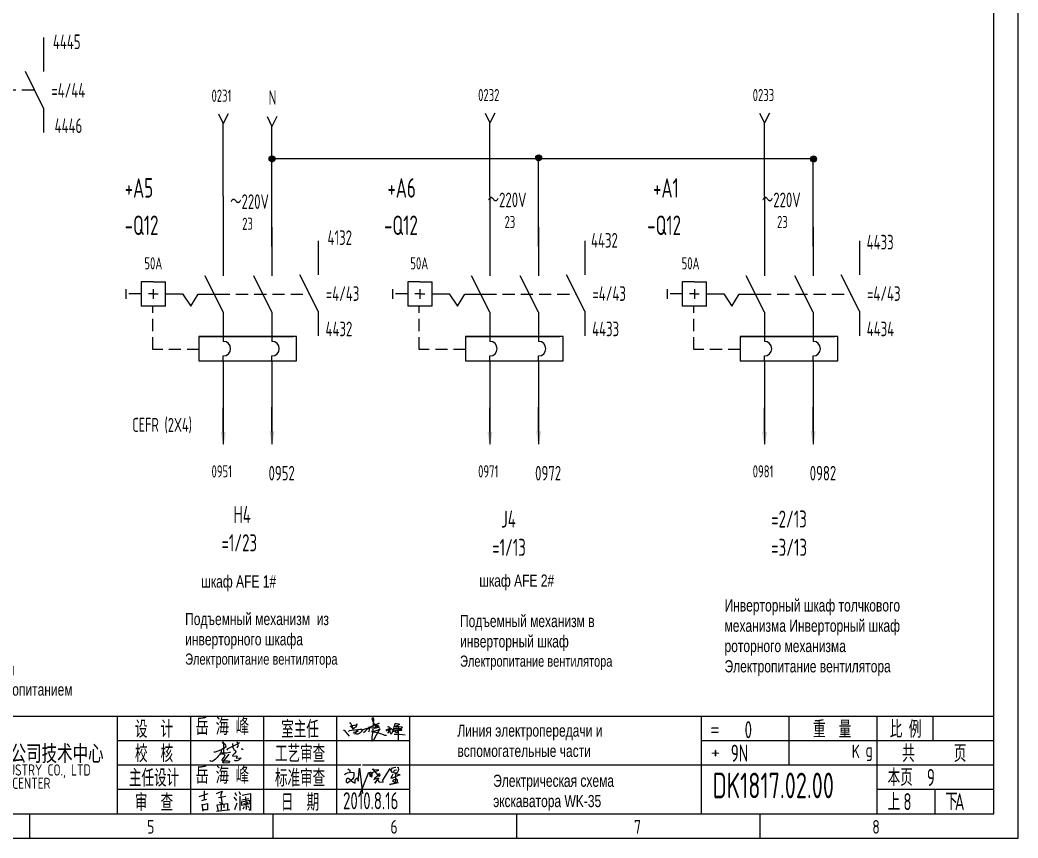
# Model space of a CAD drawing. Header units: millimetres. Extents: x 743 to 25007, y -5378 to 2245.
# Drawn here: x 6046.5 to 6251.5, y -697.1 to -529.2 of the extents above; entities that cross this region are included whole.
import ezdxf
from ezdxf.enums import TextEntityAlignment as Align

# ---------------------------------------------------------------- set-up
doc = ezdxf.new("R2010")
doc.units = ezdxf.units.MM
doc.header["$LTSCALE"] = 10
doc.header["$MEASUREMENT"] = 0
doc.linetypes.add('DASHED2', pattern=[0.375, 0.25, -0.125])
doc.linetypes.add('HIDDEN', pattern=[0.375, 0.25, -0.125])
for name, color, linetype in [('01', 7, 'Continuous'), ('11', 3, 'Continuous'), ('CONTINUOUS', 7, 'Continuous'), ('DASHED', 7, 'HIDDEN')]:
    doc.layers.add(name, color=color, linetype=linetype)
doc.styles.add('ROMAN', font='ROMANC.shx', dxfattribs={"width": 0.7, "height": 0.7})
doc.styles.get("Standard").update_dxf_attribs({"font": 'isocp', "width": 0.707, "bigfont": 'intecad.shx'})

# ---------------------------------------------------------------- blocks, each defined once
blk = doc.blocks.new('A$C5BE500A0')
for p, q in [((64.4, 48.9), (64.5, 51.6)), ((65.3, 44.3), (64.4, 48.9)), ((64.5, 51.6), (65.9, 52.2)), ((67.1, 48.5), (64.5, 17.9)), ((65.9, 52.2), (66.5, 51.5)), ((66.5, 51.5), (67.1, 48.5)), ((0, 24.1), (1.5, 23.9)), ((1.5, 23.9), (12.6, 10.8)), ((11.6, 21), (13.8, 22.8)), ((13.8, 22.8), (17.9, 23.5)), ((15.3, 41.2), (22.2, 26.1)), ((15.3, 40.1), (15.3, 41.2)), ((15.4, 37.7), (15.3, 40.1)), ((15.4, 32.4), (21, 34.6)), ((15.5, 31.8), (15.4, 32.4)), ((19.1, 30.1), (15.5, 31.8)), ((17.9, 23.5), (26, 24.9)), ((22.2, 26.1), (19.1, 30.1)), ((21, 34.6), (24.5, 35.1)), ((23.3, 27.9), (23.1, 27.8)), ((25.3, 29.5), (23.3, 27.9)), ((24.5, 35.1), (28.2, 35.6)), ((26.8, 30.7), (25.3, 29.5)), ((26, 24.9), (36.8, 26.1)), ((29.4, 34), (26.8, 30.7)), ((28.2, 35.6), (30.2, 36.8)), ((30.2, 38), (29.4, 34)), ((30.2, 22.7), (29.5, 22.1)), ((30.2, 36.8), (30.2, 38)), ((31.6, 22.6), (30.2, 22.7)), ((32.8, 22.1), (31.6, 22.6)), ((36.8, 26.1), (40.9, 26)), ((40.2, 22.8), (44.3, 25.4)), ((41.7, 24.4), (40.8, 21.6)), ((40.9, 26), (41.7, 24.4)), ((44.3, 25.4), (50.6, 27.7)), ((44.7, 18.7), (49.1, 22.6)), ((49.1, 22.6), (54.4, 27.2)), ((50.6, 27.7), (56.2, 29.3)), ((54.4, 27.2), (59.1, 30.4)), ((56.2, 29.3), (60.8, 29.6)), ((56.7, 31.7), (57.4, 29.6)), ((57.6, 25), (56.8, 20.6)), ((57.4, 29.6), (57.6, 25)), ((59.1, 30.4), (64.7, 33.7)), ((60.8, 29.6), (62.2, 29.2)), ((64.7, 33.7), (72, 37.3)), ((67.5, 39.5), (65.3, 44.3)), ((70.3, 36.3), (67.5, 39.5)), ((68.3, 28.6), (72.6, 29.4)), ((69.3, 29), (68.3, 28.6)), ((72, 30.5), (69.3, 29)), ((69.9, 34.1), (69.7, 33.3)), ((69.7, 33.3), (71.9, 33.6)), ((76.7, 24.1), (69.8, 21.4)), ((74.6, 36.5), (69.9, 34.1)), ((73.8, 32.8), (70.3, 36.3)), ((71.9, 33.6), (75.3, 34.2)), ((72, 37.3), (77.8, 39)), ((74.8, 31.8), (72, 30.5)), ((72.6, 29.4), (78.2, 30.4)), ((77.7, 30.8), (73.8, 32.8)), ((79.7, 39.2), (74.6, 36.5)), ((76.7, 32.6), (74.8, 31.8)), ((75.3, 34.2), (77, 34.5)), ((77.7, 33.5), (76.7, 32.6)), ((79.9, 25.4), (76.7, 24.1)), ((77, 34.5), (78, 34.1)), ((78, 34.1), (77.7, 33.5)), ((80.1, 30.5), (77.7, 30.8)), ((77.7, 20), (81.2, 25.6)), ((77.8, 39), (79.7, 39.2)), ((78.2, 30.4), (80.1, 30.5)), ((82.1, 26.9), (79.9, 25.4)), ((81.2, 25.6), (82.1, 26.9)), ((94.5, 25.2), (94.9, 23.9)), ((94.9, 23.9), (95.3, 23)), ((95.3, 23), (95.8, 22.8)), ((95.8, 22.8), (97, 23.3)), ((97, 23.3), (97.8, 25.3)), ((98.5, 23.8), (97.4, 25.9)), ((97.8, 25.3), (100.8, 27)), ((101.1, 23.3), (98.5, 23.8)), ((99, 31.4), (100.1, 32)), ((100.1, 32), (101.1, 31.6)), ((102.1, 27.7), (100.7, 21.1)), ((100.8, 27), (103.5, 26.5)), ((101.1, 31.6), (102.1, 30.6)), ((103.3, 23.7), (101.1, 23.3)), ((102.1, 30.6), (102.1, 27.7)), ((104.7, 23.9), (103.3, 23.7)), ((103.5, 26.5), (104.5, 25.2)), ((104.2, 28.7), (108.3, 26.3)), ((104.5, 25.2), (104.7, 23.9)), ((107.7, 17.3), (110.9, 22.6)), ((108.3, 26.3), (115.7, 20.2)), ((110.9, 22.6), (113.3, 30.9)), ((111.7, 21.6), (125.7, 23.5)), ((112.9, 30.9), (112.3, 30.9)), ((117.4, 32.7), (112.9, 30.9)), ((112.9, 26.9), (127.4, 26.5)), ((124.7, 26.6), (112.9, 26.9)), ((113.3, 30.9), (114.4, 35)), ((114.4, 35), (115.4, 38.4)), ((115.4, 38.4), (118.1, 38.8)), ((122.5, 23.3), (115.4, 22.1)), ((116.7, 30.8), (120.9, 31.8)), ((122.1, 34.8), (117.4, 32.7)), ((118.1, 38.8), (123.3, 38.3)), ((120.9, 31.8), (124.1, 32)), ((121.7, 31.5), (122.2, 1.9)), ((123, 28.1), (121.7, 31.5)), ((124.7, 36.8), (122.1, 34.8)), ((126.4, 24.6), (122.5, 23.3)), ((128.2, 25.5), (123, 28.1)), ((123.3, 38.3), (124.7, 36.8)), ((124.1, 32), (129.1, 31.3)), ((128.1, 26.7), (124.7, 26.6)), ((125.7, 23.5), (130.1, 23.8)), ((127.4, 26.5), (126.4, 24.6)), ((130.2, 28.3), (128.1, 26.7)), ((130.5, 24.3), (128.2, 25.5)), ((129.1, 31.3), (130.7, 30.3)), ((130.1, 23.8), (130.5, 24.3)), ((130.7, 30.3), (130.2, 28.3)), ((22.6, 18.1), (23.6, 19.3)), ((23.7, 17.3), (22.6, 18.1)), ((23.6, 19.3), (25.8, 19.9)), ((26.1, 16.2), (24.9, 15)), ((25.8, 19.9), (29.2, 20.8)), ((28.4, 20), (26.1, 16.2)), ((29.4, 15.2), (28.2, 15.7)), ((29.5, 22.1), (28.4, 20)), ((29.2, 20.8), (33, 21.4)), ((32.4, 15.1), (29.4, 15.2)), ((35, 16.2), (32.4, 15.1)), ((33, 21.4), (32.8, 22.1)), ((37.6, 17.7), (35, 16.2)), ((39.7, 20.3), (37.6, 17.7)), ((40.8, 21.6), (39.7, 20.3)), ((56.8, 20.6), (55.9, 19.6)), ((66.6, 21), (62.5, 20.6)), ((62.5, 20.6), (75.7, 18.4)), ((64.5, 17.9), (63.3, 8.5)), ((63.3, 8.5), (63.5, 0.1)), ((63.5, 0.1), (64.3, 0)), ((64.3, 0), (67.5, 2.5)), ((69.8, 21.4), (66.6, 21)), ((67.5, 2.5), (73.8, 13.7)), ((73.8, 13.7), (77.7, 20)), ((75.7, 18.4), (81.9, 16.6)), ((81.9, 16.6), (87.3, 14.8)), ((87.3, 14.8), (91.3, 12.9)), ((91.3, 12.9), (94.8, 12.6)), ((94.8, 12.6), (95.8, 12.8)), ((100.7, 21.1), (99.2, 17.4)), ((99.2, 17.4), (101.9, 20.9)), ((101.9, 20.9), (103.1, 21.8)), ((103.1, 21.8), (103.7, 20.1)), ((103.7, 20.1), (103.9, 18.5)), ((103.9, 18.5), (105, 16.1)), ((105, 16.1), (106.4, 15.7)), ((106.4, 15.7), (107.7, 17.3)), ((115.4, 22.1), (111.7, 21.6)), ((113.4, 15.2), (124.8, 14.7)), ((115.7, 20.2), (118.5, 18.9)), ((118.5, 18.9), (120.8, 19.6)), ((120.8, 19.6), (121.1, 20.7)), ((124.8, 14.7), (132, 14.1)), ((132, 14.1), (137.3, 13.6))]:
    blk.add_line(p, q)
blk = doc.blocks.new('POINT1')
h = blk.add_hatch()
h.set_pattern_fill('ANGLE', color=256, scale=0.01, style=0)
h.set_pattern_definition([(0, (0, 0), (0, 0.06985), [0.0508, -0.01905]), (90, (0, 0), (-0.06985, 4e-18), [0.0508, -0.01905])])
h.paths.add_polyline_path([(-0.6, 0, 1), (0.6, 0, 1)])
blk.add_circle((0, 0), 0.6)
blk = doc.blocks.new('ARROW2')
blk.add_line((5, 0), (0, 0))
at = {"color": 3}
blk.add_solid([(4.99, 0.51), (4.99, -0.49), (7.99, 0.01)], dxfattribs=at)
blk = doc.blocks.new('lf')
for points in [[(409.4, 317.6), (411.9, 317.6), (420.7, 320.5), (429.4, 326.1), (429, 328.4), (426.7, 330.1), (424.2, 331.3), (423.4, 332.6), (424.4, 333.4), (425, 330.7), (425, 327.4), (425, 324.7), (424.8, 321.8), (424.8, 320.3), (424.8, 318.7), (425, 314.7), (425, 313), (424.8, 313)], [(432.1, 320.3), (430.6, 321.6), (450.9, 331.7), (450.9, 332.2)], [(439.5, 330.9), (440, 324.5), (442, 320.7)], [(441.8, 320.7), (443.7, 320.1), (444.9, 317.6), (443.1, 315.5), (439.7, 311.8), (439.8, 310.6), (445.4, 311.2), (447, 310.3), (445.6, 307.4), (453.6, 308), (450.3, 304.7), (447, 303.3), (443.7, 303.1), (442.9, 303.7)], [(446.2, 333.8), (448.1, 330.5), (448.1, 326.7), (446.6, 323.8)], [(453.4, 322.4), (454.9, 322.2), (455.7, 321.8), (456.1, 321.6), (456.3, 321.4)], [(421.5, 320.1), (421.3, 317.6), (420, 315.1), (418.6, 312.6), (416.7, 310.5), (414.9, 308.5), (411.9, 305.6), (410.1, 304.1), (408, 302.6), (406.1, 302), (403.6, 302.6), (403.6, 303.5), (403.9, 303.5)], [(421.3, 316.2), (424.8, 315.9), (427.1, 316), (429.8, 316), (434.8, 316.8), (436, 316.8)], [(421.9, 314.1), (423.8, 314.1), (425.4, 313.7), (426, 313), (426.9, 312), (427.1, 312), (426.5, 310.5), (426.1, 309.5), (424.2, 306.6), (423.1, 305.4), (422.1, 304.5), (423.2, 303.3), (427.3, 303.1), (429.8, 303.1), (432.3, 302.9), (435.4, 302.7), (433.1, 299.9), (424.6, 299.5), (424, 300.4), (425.6, 303.3), (434.3, 313.5)]]:
    blk.add_lwpolyline(points)

msp = doc.modelspace()

# ---------------------------------------------------------------- linework, layer by layer
at = {"color": 1, "linetype": 'HIDDEN'}
msp.add_line((6039.34, -543.5), (6049.45, -543.5), dxfattribs=at)
for p, q in [((6088.23, -565.31), (6088.23, -550.42)), ((6098.23, -565.88), (6098.23, -550.99)), ((6143, -565.31), (6143, -550.28)), ((6199.41, -565.31), (6199.41, -550.28)), ((6098.42, -557.6), (6209.38, -557.6)), ((6153, -565.88), (6153, -557.6)), ((6209.41, -565.88), (6209.41, -557.6)), ((6126.5, -682.11), (6186.5, -682.11)), ((6083.27, -688.59), (6085.09, -687.94)), ((6084.29, -687.41), (6084.29, -689.22)), ((6086.83, -687.99), (6088, -687.47)), ((6086.83, -687.99), (6086.83, -687.99)), ((6087.22, -688.76), (6088.78, -688.51)), ((6088, -687.47), (6087.74, -688.25)), ((6087.74, -688.25), (6087.74, -688.51)), ((6087.74, -688.51), (6088, -690.06)), ((6090.41, -688.7), (6090.96, -689.43)), ((6090.6, -687.76), (6090.96, -688.4)), ((6091.42, -687.55), (6091.78, -688.19)), ((6091.66, -688.49), (6091.66, -691.49)), ((6092.11, -688.34), (6093.81, -687.97)), ((6092.81, -688.64), (6092.9, -691.25)), ((6093.81, -687.97), (6093.84, -687.97)), ((6093.84, -687.97), (6093.84, -691.43)), ((6083.79, -689.37), (6084.83, -689.11)), ((6083.79, -690.14), (6084.05, -691.57)), ((6083.92, -690.27), (6084.96, -690.01)), ((6084.05, -689.11), (6084.05, -689.11)), ((6084.96, -690.01), (6084.96, -691.31)), ((6086.9, -690.27), (6087.16, -691.57)), ((6087.03, -690.27), (6089.11, -690.01)), ((6088, -690.06), (6087.48, -689.8)), ((6087.81, -690.27), (6087.81, -691.31)), ((6088.33, -690.14), (6088.33, -690.92)), ((6089.11, -690.01), (6089.11, -691.44)), ((6090.6, -691.25), (6091.11, -689.91)), ((6091.96, -689.64), (6091.99, -690.34)), ((6093.66, -689.43), (6091.99, -689.76)), ((6091.99, -690.34), (6093.78, -690.03)), ((6092.02, -689.28), (6093.45, -688.97)), ((6092.55, -690.68), (6092.21, -691.19)), ((6092.42, -689.94), (6092.6, -690.1)), ((6093.24, -689.76), (6093.05, -690.1)), ((6093.23, -690.51), (6093.57, -690.85)), ((6093.78, -690.03), (6093.66, -689.43)), ((6084.96, -691.31), (6083.92, -691.31)), ((6086.84, -691.62), (6089.6, -691.25)), ((6093.84, -691.43), (6093.57, -691.13))]:
    msp.add_line(p, q)
at = {"color": 0}
for p, q in [((6098.23, -575.63), (6098.23, -565.36)), ((6153, -575.63), (6153, -565.36)), ((6209.41, -575.63), (6209.41, -565.36))]:
    msp.add_line(p, q, dxfattribs=at)
at = {"color": 0, "linetype": 'ByBlock'}
for p, q in [((6088.23, -599.14), (6088.23, -616.26)), ((6098.23, -599.14), (6098.23, -616.26)), ((6143, -599.14), (6143, -616.26)), ((6153, -599.14), (6153, -616.26)), ((6199.41, -599.14), (6199.41, -616.26)), ((6209.41, -599.14), (6209.41, -616.26))]:
    msp.add_line(p, q, dxfattribs=at)
at = {"layer": 'CONTINUOUS', "color": 3}
for p, q in [((6251.5, -697.11), (6251.5, -400.11)), ((5831.5, -697.11), (6251.5, -697.11))]:
    msp.add_line(p, q, dxfattribs=at)
at = {"layer": 'CONTINUOUS'}
for p, q in [((6246.5, -692.11), (6246.5, -420.11)), ((6087.23, -548.42), (6088.23, -550.42)), ((6089.23, -548.42), (6088.23, -550.42)), ((6097.23, -548.99), (6098.23, -550.99)), ((6099.23, -548.99), (6098.23, -550.99)), ((6142, -548.28), (6143, -550.28)), ((6144, -548.28), (6143, -550.28)), ((6198.41, -548.28), (6199.41, -550.28)), ((6200.41, -548.28), (6199.41, -550.28)), ((6088.23, -565.31), (6088.23, -581.67)), ((6143, -565.31), (6143, -581.67)), ((6199.41, -565.31), (6199.41, -581.67)), ((6098.23, -571.67), (6098.23, -581.67)), ((6153, -571.67), (6153, -581.67)), ((6209.41, -571.67), (6209.41, -581.67)), ((6107.72, -574.5), (6107.72, -581.47)), ((6162.48, -574.5), (6162.48, -581.47)), ((6218.9, -574.5), (6218.9, -581.47)), ((6088.23, -589.17), (6084.48, -581.67)), ((6098.23, -589.17), (6094.48, -581.67)), ((6107.72, -588.97), (6103.97, -581.47)), ((6143, -589.17), (6139.25, -581.67)), ((6153, -589.17), (6149.25, -581.67)), ((6162.48, -588.97), (6158.73, -581.47)), ((6199.41, -589.17), (6195.66, -581.67)), ((6209.41, -589.17), (6205.66, -581.67)), ((6218.9, -588.97), (6215.15, -581.47)), ((6073.84, -582.89), (6071.34, -582.89)), ((6071.34, -582.89), (6071.34, -587.89)), ((6073.84, -582.89), (6076.34, -582.89)), ((6076.34, -587.89), (6076.34, -582.89)), ((6126.11, -582.89), (6126.11, -587.89)), ((6128.61, -582.89), (6126.11, -582.89)), ((6128.61, -582.89), (6131.11, -582.89)), ((6131.11, -587.89), (6131.11, -582.89)), ((6185.02, -582.89), (6182.52, -582.89)), ((6182.52, -582.89), (6182.52, -587.89)), ((6185.02, -582.89), (6187.52, -582.89)), ((6187.52, -587.89), (6187.52, -582.89)), ((6068.21, -584.39), (6068.21, -586.39)), ((6071.34, -585.39), (6068.84, -585.39)), ((6073.84, -585.39), (6072.84, -585.39)), ((6073.84, -584.39), (6073.84, -586.39)), ((6073.84, -585.39), (6074.84, -585.39)), ((6076.34, -585.39), (6079.86, -585.39)), ((6079.86, -585.39), (6081.54, -587.93)), ((6081.54, -587.93), (6083.05, -585.42)), ((6083.05, -585.42), (6087.08, -585.42)), ((6122.98, -584.39), (6122.98, -586.39)), ((6126.11, -585.39), (6123.61, -585.39)), ((6128.61, -585.39), (6127.61, -585.39)), ((6128.61, -584.39), (6128.61, -586.39)), ((6128.61, -585.39), (6129.61, -585.39)), ((6131.11, -585.39), (6134.63, -585.39)), ((6134.63, -585.39), (6136.31, -587.93)), ((6136.31, -587.93), (6137.82, -585.42)), ((6137.82, -585.42), (6141.85, -585.42)), ((6179.39, -584.39), (6179.39, -586.39)), ((6182.52, -585.39), (6180.02, -585.39)), ((6185.02, -585.39), (6184.02, -585.39)), ((6185.02, -584.39), (6185.02, -586.39)), ((6185.02, -585.39), (6186.02, -585.39)), ((6187.52, -585.39), (6191.04, -585.39)), ((6191.04, -585.39), (6192.72, -587.93)), ((6192.72, -587.93), (6194.23, -585.42)), ((6194.23, -585.42), (6198.26, -585.42)), ((6076.36, -587.89), (6071.34, -587.89)), ((6131.13, -587.89), (6126.11, -587.89)), ((6187.54, -587.89), (6182.52, -587.89)), ((6088.23, -589.17), (6088.23, -594.17)), ((6098.23, -589.17), (6098.23, -594.17)), ((6107.72, -588.97), (6107.72, -593.97)), ((6143, -589.17), (6143, -594.17)), ((6153, -589.17), (6153, -594.17)), ((6162.48, -588.97), (6162.48, -593.97)), ((6199.41, -589.17), (6199.41, -594.17)), ((6209.41, -589.17), (6209.41, -594.17)), ((6218.9, -588.97), (6218.9, -593.97)), ((6083.23, -594.14), (6102.6, -594.14)), ((6103.27, -594.17), (6083.23, -594.17)), ((6083.23, -594.17), (6083.23, -599.14)), ((6088.23, -593.14), (6088.23, -595.14)), ((6098.23, -593.14), (6098.23, -595.14)), ((6103.27, -599.14), (6103.27, -594.17)), ((6138, -594.14), (6157.37, -594.14)), ((6138, -594.17), (6138, -599.14)), ((6158.04, -594.17), (6138, -594.17)), ((6143, -593.14), (6143, -595.14)), ((6153, -593.14), (6153, -595.14)), ((6158.04, -599.14), (6158.04, -594.17)), ((6194.41, -594.14), (6213.78, -594.14)), ((6214.45, -594.17), (6194.41, -594.17)), ((6194.41, -594.17), (6194.41, -599.14)), ((6199.41, -593.14), (6199.41, -595.14)), ((6209.41, -593.14), (6209.41, -595.14)), ((6214.45, -599.14), (6214.45, -594.17)), ((6088.23, -599.14), (6088.23, -598.14)), ((6098.23, -599.14), (6098.23, -598.14)), ((6143, -599.14), (6143, -598.14)), ((6153, -599.14), (6153, -598.14)), ((6199.41, -599.14), (6199.41, -598.14)), ((6209.41, -599.14), (6209.41, -598.14)), ((6083.23, -599.14), (6103.27, -599.14)), ((6138, -599.14), (6158.04, -599.14)), ((6194.41, -599.14), (6214.45, -599.14)), ((6234, -672.11), (6234, -677.11)), ((6115.97, -685.41), (6116.22, -682.76)), ((6115.97, -685.41), (6116.22, -682.76)), ((6115.97, -685.41), (6116.22, -682.76)), ((6115.97, -685.41), (6116.22, -682.76)), ((6116.22, -682.76), (6116.83, -687.96)), ((6116.22, -682.76), (6116.83, -687.96)), ((6116.22, -682.76), (6116.83, -687.96)), ((6116.22, -682.76), (6116.83, -687.96)), ((6122.62, -683.15), (6122.98, -682.73)), ((6122.62, -683.15), (6122.98, -682.73)), ((6122.62, -683.15), (6122.98, -682.73)), ((6122.62, -683.15), (6122.98, -682.73)), ((6122.98, -682.73), (6123.27, -682.63)), ((6122.98, -682.73), (6123.27, -682.63)), ((6122.98, -682.73), (6123.27, -682.63)), ((6122.98, -682.73), (6123.27, -682.63)), ((6123.27, -682.63), (6123.66, -682.53)), ((6123.27, -682.63), (6123.66, -682.53)), ((6123.27, -682.63), (6123.66, -682.53)), ((6123.27, -682.63), (6123.66, -682.53)), ((6123.93, -682.53), (6124.15, -682.66)), ((6123.93, -682.53), (6124.15, -682.66)), ((6123.93, -682.53), (6124.15, -682.66)), ((6123.93, -682.53), (6124.15, -682.66)), ((6124.15, -682.66), (6124.19, -683.05)), ((6124.15, -682.66), (6124.19, -683.05)), ((6124.15, -682.66), (6124.19, -683.05)), ((6124.15, -682.66), (6124.19, -683.05)), ((6113.16, -684.08), (6113.41, -683.88)), ((6113.16, -684.08), (6113.41, -683.88)), ((6113.16, -684.08), (6113.41, -683.88)), ((6113.16, -684.08), (6113.41, -683.88)), ((6113.41, -683.88), (6113.77, -683.73)), ((6113.41, -683.88), (6113.77, -683.73)), ((6113.41, -683.88), (6113.77, -683.73)), ((6113.41, -683.88), (6113.77, -683.73)), ((6113.62, -684.95), (6113.67, -684.8)), ((6113.62, -684.95), (6113.67, -684.8)), ((6113.62, -684.95), (6113.67, -684.8)), ((6113.62, -684.95), (6113.67, -684.8)), ((6113.67, -684.8), (6113.87, -684.85)), ((6113.67, -684.8), (6113.87, -684.85)), ((6113.67, -684.8), (6113.87, -684.85)), ((6113.67, -684.8), (6113.87, -684.85)), ((6113.77, -683.73), (6114.13, -683.63)), ((6113.77, -683.73), (6114.13, -683.63)), ((6113.77, -683.73), (6114.13, -683.63)), ((6113.77, -683.73), (6114.13, -683.63)), ((6113.82, -682.91), (6114.18, -683.12)), ((6113.82, -682.91), (6114.18, -683.12)), ((6113.82, -682.91), (6114.18, -683.12)), ((6113.82, -682.91), (6114.18, -683.12)), ((6114.13, -683.63), (6114.64, -683.58)), ((6114.13, -683.63), (6114.64, -683.58)), ((6114.13, -683.63), (6114.64, -683.58)), ((6114.13, -683.63), (6114.64, -683.58)), ((6114.18, -683.12), (6114.23, -683.27)), ((6114.18, -683.12), (6114.23, -683.27)), ((6114.18, -683.12), (6114.23, -683.27)), ((6114.18, -683.12), (6114.23, -683.27)), ((6114.23, -683.27), (6114.23, -683.58)), ((6114.23, -683.27), (6114.23, -683.58)), ((6114.23, -683.27), (6114.23, -683.58)), ((6114.23, -683.27), (6114.23, -683.58)), ((6114.64, -683.58), (6115.05, -683.68)), ((6114.64, -683.58), (6115.05, -683.68)), ((6114.64, -683.58), (6115.05, -683.68)), ((6114.64, -683.58), (6115.05, -683.68)), ((6114.95, -684.65), (6114.74, -685.05)), ((6114.95, -684.65), (6114.74, -685.05)), ((6114.95, -684.65), (6114.74, -685.05)), ((6114.95, -684.65), (6114.74, -685.05)), ((6115.05, -684.29), (6114.95, -684.65)), ((6115.05, -684.29), (6114.95, -684.65)), ((6115.05, -684.29), (6114.95, -684.65)), ((6115.05, -684.29), (6114.95, -684.65)), ((6115.05, -683.68), (6115.05, -683.88)), ((6115.05, -683.68), (6115.05, -683.88)), ((6115.05, -683.68), (6115.05, -683.88)), ((6115.05, -683.68), (6115.05, -683.88)), ((6115.05, -683.88), (6115.05, -684.29)), ((6115.05, -683.88), (6115.05, -684.29)), ((6115.05, -683.88), (6115.05, -684.29)), ((6115.05, -683.88), (6115.05, -684.29)), ((6115.51, -684.95), (6115.71, -684.75)), ((6115.51, -684.95), (6115.71, -684.75)), ((6115.51, -684.95), (6115.71, -684.75)), ((6115.51, -684.95), (6115.71, -684.75)), ((6115.71, -684.75), (6115.76, -684.85)), ((6115.71, -684.75), (6115.76, -684.85)), ((6115.71, -684.75), (6115.76, -684.85)), ((6115.71, -684.75), (6115.76, -684.85)), ((6116.37, -688.01), (6118.16, -683.6)), ((6116.37, -688.01), (6118.16, -683.6)), ((6116.37, -688.01), (6118.16, -683.6)), ((6116.37, -688.01), (6118.16, -683.6)), ((6118.21, -683.67), (6118.32, -684.15)), ((6118.21, -683.67), (6118.32, -684.15)), ((6118.21, -683.67), (6118.32, -684.15)), ((6118.21, -683.67), (6118.32, -684.15)), ((6118.32, -683.67), (6118.47, -683.56)), ((6118.32, -683.67), (6118.47, -683.56)), ((6118.32, -683.67), (6118.47, -683.56)), ((6118.32, -683.67), (6118.47, -683.56)), ((6118.43, -684.48), (6118.32, -683.67)), ((6118.43, -684.48), (6118.32, -683.67)), ((6118.43, -684.48), (6118.32, -683.67)), ((6118.43, -684.48), (6118.32, -683.67)), ((6118.32, -684.15), (6118.43, -684.48)), ((6118.32, -684.15), (6118.43, -684.48)), ((6118.32, -684.15), (6118.43, -684.48)), ((6118.32, -684.15), (6118.43, -684.48)), ((6118.47, -683.56), (6118.61, -683.56)), ((6118.47, -683.56), (6118.61, -683.56)), ((6118.47, -683.56), (6118.61, -683.56)), ((6118.47, -683.56), (6118.61, -683.56)), ((6118.54, -684.26), (6118.58, -684)), ((6118.54, -684.26), (6118.58, -684)), ((6118.54, -684.26), (6118.58, -684)), ((6118.54, -684.26), (6118.58, -684)), ((6118.58, -684.52), (6118.54, -684.26)), ((6118.58, -684.52), (6118.54, -684.26)), ((6118.58, -684.52), (6118.54, -684.26)), ((6118.58, -684.52), (6118.54, -684.26)), ((6118.58, -684), (6118.65, -683.82)), ((6118.58, -684), (6118.65, -683.82)), ((6118.58, -684), (6118.65, -683.82)), ((6118.58, -684), (6118.65, -683.82)), ((6118.69, -684.59), (6118.58, -684.52)), ((6118.69, -684.59), (6118.58, -684.52)), ((6118.69, -684.59), (6118.58, -684.52)), ((6118.69, -684.59), (6118.58, -684.52)), ((6118.61, -683.56), (6118.76, -683.89)), ((6118.61, -683.56), (6118.76, -683.89)), ((6118.61, -683.56), (6118.76, -683.89)), ((6118.61, -683.56), (6118.76, -683.89)), ((6118.65, -683.82), (6118.91, -683.64)), ((6118.65, -683.82), (6118.91, -683.64)), ((6118.65, -683.82), (6118.91, -683.64)), ((6118.65, -683.82), (6118.91, -683.64)), ((6118.76, -684.26), (6118.69, -684.59)), ((6118.76, -684.26), (6118.69, -684.59)), ((6118.76, -684.26), (6118.69, -684.59)), ((6118.76, -684.26), (6118.69, -684.59)), ((6118.76, -683.89), (6118.76, -684.26)), ((6118.76, -683.89), (6118.76, -684.26)), ((6118.76, -683.89), (6118.76, -684.26)), ((6118.76, -683.89), (6118.76, -684.26)), ((6118.87, -682.9), (6120.01, -684.19)), ((6119.05, -683.12), (6118.87, -682.9)), ((6118.87, -682.9), (6120.01, -684.19)), ((6119.05, -683.12), (6118.87, -682.9)), ((6118.87, -682.9), (6120.01, -684.19)), ((6119.05, -683.12), (6118.87, -682.9)), ((6118.87, -682.9), (6120.01, -684.19)), ((6119.05, -683.12), (6118.87, -682.9)), ((6118.91, -683.64), (6119.31, -683.45)), ((6118.91, -683.64), (6119.31, -683.45)), ((6118.91, -683.64), (6119.31, -683.45)), ((6118.91, -683.64), (6119.31, -683.45)), ((6120.16, -683.2), (6119.05, -683.12)), ((6120.16, -683.2), (6119.05, -683.12)), ((6120.16, -683.2), (6119.05, -683.12)), ((6120.16, -683.2), (6119.05, -683.12)), ((6119.27, -685.03), (6119.97, -684.81)), ((6119.27, -685.03), (6119.97, -684.81)), ((6119.27, -685.03), (6119.97, -684.81)), ((6119.27, -685.03), (6119.97, -684.81)), ((6119.31, -683.45), (6119.82, -683.31)), ((6119.31, -683.45), (6119.82, -683.31)), ((6119.31, -683.45), (6119.82, -683.31)), ((6119.31, -683.45), (6119.82, -683.31)), ((6119.68, -684.55), (6119.38, -684.85)), ((6119.68, -684.55), (6119.38, -684.85)), ((6119.68, -684.55), (6119.38, -684.85)), ((6119.68, -684.55), (6119.38, -684.85)), ((6120.12, -684), (6119.68, -684.55)), ((6120.12, -684), (6119.68, -684.55)), ((6120.12, -684), (6119.68, -684.55)), ((6120.12, -684), (6119.68, -684.55)), ((6119.82, -683.31), (6120.16, -683.2)), ((6119.82, -683.31), (6120.16, -683.2)), ((6119.82, -683.31), (6120.16, -683.2)), ((6119.82, -683.31), (6120.16, -683.2)), ((6119.97, -684.81), (6120.12, -684.85)), ((6119.97, -684.81), (6120.12, -684.85)), ((6119.97, -684.81), (6120.12, -684.85)), ((6119.97, -684.81), (6120.12, -684.85)), ((6120.01, -684.19), (6120.34, -684.44)), ((6120.01, -684.19), (6120.34, -684.44)), ((6120.01, -684.19), (6120.34, -684.44)), ((6120.01, -684.19), (6120.34, -684.44)), ((6120.38, -683.93), (6120.12, -684)), ((6120.38, -683.93), (6120.12, -684)), ((6120.38, -683.93), (6120.12, -684)), ((6120.38, -683.93), (6120.12, -684)), ((6120.34, -684.44), (6120.49, -684.19)), ((6120.34, -684.44), (6120.49, -684.19)), ((6120.34, -684.44), (6120.49, -684.19)), ((6120.34, -684.44), (6120.49, -684.19)), ((6120.49, -684.19), (6120.38, -683.93)), ((6120.49, -684.19), (6120.38, -683.93)), ((6120.49, -684.19), (6120.38, -683.93)), ((6120.49, -684.19), (6120.38, -683.93)), ((6121.03, -685.2), (6122.53, -682.82)), ((6121.03, -685.2), (6122.53, -682.82)), ((6121.03, -685.2), (6122.53, -682.82)), ((6121.03, -685.2), (6122.53, -682.82)), ((6122.52, -682.89), (6122.65, -683.32)), ((6122.52, -682.89), (6122.65, -683.32)), ((6122.52, -682.89), (6122.65, -683.32)), ((6122.52, -682.89), (6122.65, -683.32)), ((6122.82, -684.42), (6122.62, -684.72)), ((6122.82, -684.42), (6122.62, -684.72)), ((6122.82, -684.42), (6122.62, -684.72)), ((6122.82, -684.42), (6122.62, -684.72)), ((6122.62, -684.72), (6122.72, -684.78)), ((6122.62, -684.72), (6122.72, -684.78)), ((6122.62, -684.72), (6122.72, -684.78)), ((6122.62, -684.72), (6122.72, -684.78)), ((6122.65, -683.32), (6122.88, -683.58)), ((6122.65, -683.32), (6122.88, -683.58)), ((6122.65, -683.32), (6122.88, -683.58)), ((6122.65, -683.32), (6122.88, -683.58)), ((6122.72, -684.78), (6123.08, -684.72)), ((6122.72, -684.78), (6123.08, -684.72)), ((6122.72, -684.78), (6123.08, -684.72)), ((6122.72, -684.78), (6123.08, -684.72)), ((6122.98, -684.1), (6122.82, -684.42)), ((6122.98, -684.1), (6122.82, -684.42)), ((6122.98, -684.1), (6122.82, -684.42)), ((6122.98, -684.1), (6122.82, -684.42)), ((6122.88, -683.58), (6123.01, -683.61)), ((6122.88, -683.58), (6123.01, -683.61)), ((6122.88, -683.58), (6123.01, -683.61)), ((6122.88, -683.58), (6123.01, -683.61)), ((6123.08, -683.97), (6122.98, -684.1)), ((6123.08, -683.97), (6122.98, -684.1)), ((6123.08, -683.97), (6122.98, -684.1)), ((6123.08, -683.97), (6122.98, -684.1)), ((6123.08, -684.72), (6123.6, -684.46)), ((6123.08, -684.72), (6123.6, -684.46)), ((6123.08, -684.72), (6123.6, -684.46)), ((6123.08, -684.72), (6123.6, -684.46)), ((6123.21, -683.58), (6123.27, -683.35)), ((6123.21, -683.58), (6123.27, -683.35)), ((6123.21, -683.58), (6123.27, -683.35)), ((6123.21, -683.58), (6123.27, -683.35)), ((6123.4, -683.8), (6123.21, -683.58)), ((6123.4, -683.8), (6123.21, -683.58)), ((6123.4, -683.8), (6123.21, -683.58)), ((6123.4, -683.8), (6123.21, -683.58)), ((6123.27, -683.35), (6123.47, -683.19)), ((6123.27, -683.35), (6123.47, -683.19)), ((6123.27, -683.35), (6123.47, -683.19)), ((6123.27, -683.35), (6123.47, -683.19)), ((6123.83, -683.77), (6123.4, -683.8)), ((6123.83, -683.77), (6123.4, -683.8)), ((6123.83, -683.77), (6123.4, -683.8)), ((6123.83, -683.77), (6123.4, -683.8)), ((6123.47, -683.19), (6123.73, -683.12)), ((6123.47, -683.19), (6123.73, -683.12)), ((6123.47, -683.19), (6123.73, -683.12)), ((6123.47, -683.19), (6123.73, -683.12)), ((6123.6, -683.9), (6123.63, -684.26)), ((6124.58, -684.1), (6123.6, -683.9)), ((6123.6, -683.9), (6123.63, -684.26)), ((6124.58, -684.1), (6123.6, -683.9)), ((6123.6, -683.9), (6123.63, -684.26)), ((6124.58, -684.1), (6123.6, -683.9)), ((6123.6, -683.9), (6123.63, -684.26)), ((6124.58, -684.1), (6123.6, -683.9)), ((6123.6, -684.46), (6124.06, -684.26)), ((6123.63, -684.26), (6123.6, -684.75)), ((6123.6, -684.46), (6124.06, -684.26)), ((6123.63, -684.26), (6123.6, -684.75)), ((6123.6, -684.46), (6124.06, -684.26)), ((6123.63, -684.26), (6123.6, -684.75)), ((6123.6, -684.46), (6124.06, -684.26)), ((6123.63, -684.26), (6123.6, -684.75)), ((6123.6, -684.75), (6123.6, -685.24)), ((6123.6, -684.75), (6123.6, -685.24)), ((6123.6, -684.75), (6123.6, -685.24)), ((6123.6, -684.75), (6123.6, -685.24)), ((6123.73, -683.12), (6123.83, -683.09)), ((6123.73, -683.12), (6123.83, -683.09)), ((6123.73, -683.12), (6123.83, -683.09)), ((6123.73, -683.12), (6123.83, -683.09)), ((6124.09, -683.51), (6123.83, -683.77)), ((6124.09, -683.51), (6123.83, -683.77)), ((6124.09, -683.51), (6123.83, -683.77)), ((6124.09, -683.51), (6123.83, -683.77)), ((6124.06, -684.26), (6124.58, -684.1)), ((6124.06, -684.26), (6124.58, -684.1)), ((6124.06, -684.26), (6124.58, -684.1)), ((6124.06, -684.26), (6124.58, -684.1)), ((6124.19, -683.05), (6124.09, -683.51)), ((6124.19, -683.05), (6124.09, -683.51)), ((6124.19, -683.05), (6124.09, -683.51)), ((6124.19, -683.05), (6124.09, -683.51)), ((6113.52, -685.31), (6113.62, -684.95)), ((6113.52, -685.31), (6113.62, -684.95)), ((6113.52, -685.31), (6113.62, -684.95)), ((6113.52, -685.31), (6113.62, -684.95)), ((6113.52, -685.61), (6113.52, -685.31)), ((6113.52, -685.61), (6113.52, -685.31)), ((6113.52, -685.61), (6113.52, -685.31)), ((6113.52, -685.61), (6113.52, -685.31)), ((6113.77, -685.87), (6113.52, -685.61)), ((6113.77, -685.87), (6113.52, -685.61)), ((6113.77, -685.87), (6113.52, -685.61)), ((6113.77, -685.87), (6113.52, -685.61)), ((6114.44, -685.31), (6113.77, -685.87)), ((6114.44, -685.31), (6113.77, -685.87)), ((6114.44, -685.31), (6113.77, -685.87)), ((6114.44, -685.31), (6113.77, -685.87)), ((6113.87, -684.85), (6114.23, -685)), ((6113.87, -684.85), (6114.23, -685)), ((6113.87, -684.85), (6114.23, -685)), ((6113.87, -684.85), (6114.23, -685)), ((6114.23, -685), (6114.59, -685.36)), ((6114.23, -685), (6114.59, -685.36)), ((6114.23, -685), (6114.59, -685.36)), ((6114.23, -685), (6114.59, -685.36)), ((6114.74, -685.05), (6114.44, -685.31)), ((6114.74, -685.05), (6114.44, -685.31)), ((6114.74, -685.05), (6114.44, -685.31)), ((6114.74, -685.05), (6114.44, -685.31)), ((6114.59, -685.36), (6114.89, -685.61)), ((6114.59, -685.36), (6114.89, -685.61)), ((6114.59, -685.36), (6114.89, -685.61)), ((6114.59, -685.36), (6114.89, -685.61)), ((6114.89, -685.61), (6115.05, -685.72)), ((6114.89, -685.61), (6115.05, -685.72)), ((6114.89, -685.61), (6115.05, -685.72)), ((6114.89, -685.61), (6115.05, -685.72)), ((6115.05, -685.72), (6115.35, -685.82)), ((6115.05, -685.72), (6115.35, -685.82)), ((6115.05, -685.72), (6115.35, -685.82)), ((6115.05, -685.72), (6115.35, -685.82)), ((6115.35, -685.21), (6115.51, -684.95)), ((6115.35, -685.21), (6115.51, -684.95)), ((6115.35, -685.21), (6115.51, -684.95)), ((6115.35, -685.21), (6115.51, -684.95)), ((6115.35, -685.82), (6115.35, -685.21)), ((6115.35, -685.82), (6115.35, -685.21)), ((6115.35, -685.82), (6115.35, -685.21)), ((6115.35, -685.82), (6115.35, -685.21)), ((6115.76, -684.85), (6115.92, -685.21)), ((6115.76, -684.85), (6115.92, -685.21)), ((6115.76, -684.85), (6115.92, -685.21)), ((6115.76, -684.85), (6115.92, -685.21)), ((6115.92, -685.21), (6115.92, -685.31)), ((6115.92, -685.21), (6115.92, -685.31)), ((6115.92, -685.21), (6115.92, -685.31)), ((6115.92, -685.21), (6115.92, -685.31)), ((6115.92, -685.31), (6115.97, -685.41)), ((6115.92, -685.31), (6115.97, -685.41)), ((6115.92, -685.31), (6115.97, -685.41)), ((6115.92, -685.31), (6115.97, -685.41)), ((6119.38, -684.85), (6119.16, -685.07)), ((6119.38, -684.85), (6119.16, -685.07)), ((6119.38, -684.85), (6119.16, -685.07)), ((6119.38, -684.85), (6119.16, -685.07)), ((6119.16, -685.07), (6119.27, -685.03)), ((6119.16, -685.07), (6119.27, -685.03)), ((6119.16, -685.07), (6119.27, -685.03)), ((6119.16, -685.07), (6119.27, -685.03)), ((6119.35, -685.84), (6119.93, -685.14)), ((6119.35, -685.84), (6119.93, -685.14)), ((6119.35, -685.84), (6119.93, -685.14)), ((6119.35, -685.84), (6119.93, -685.14)), ((6119.79, -685.29), (6119.35, -685.84)), ((6119.79, -685.29), (6119.35, -685.84)), ((6119.79, -685.29), (6119.35, -685.84)), ((6119.79, -685.29), (6119.35, -685.84)), ((6120.16, -684.85), (6119.79, -685.29)), ((6120.16, -684.85), (6119.79, -685.29)), ((6120.16, -684.85), (6119.79, -685.29)), ((6120.16, -684.85), (6119.79, -685.29)), ((6119.93, -685.14), (6120.01, -685.14)), ((6119.93, -685.14), (6120.01, -685.14)), ((6119.93, -685.14), (6120.01, -685.14)), ((6119.93, -685.14), (6120.01, -685.14)), ((6120.01, -685.14), (6120.12, -685.4)), ((6120.01, -685.14), (6120.12, -685.4)), ((6120.01, -685.14), (6120.12, -685.4)), ((6120.01, -685.14), (6120.12, -685.4)), ((6120.12, -684.85), (6120.16, -684.85)), ((6120.12, -684.85), (6120.16, -684.85)), ((6120.12, -684.85), (6120.16, -684.85)), ((6120.12, -684.85), (6120.16, -684.85)), ((6120.12, -685.4), (6120.3, -685.55)), ((6120.12, -685.4), (6120.3, -685.55)), ((6120.12, -685.4), (6120.3, -685.55)), ((6120.12, -685.4), (6120.3, -685.55)), ((6120.3, -685.55), (6121.07, -685.62)), ((6120.3, -685.55), (6121.07, -685.62)), ((6120.3, -685.55), (6121.07, -685.62)), ((6120.3, -685.55), (6121.07, -685.62)), ((6121.09, -685.61), (6121.03, -685.2)), ((6121.09, -685.61), (6121.03, -685.2)), ((6121.09, -685.61), (6121.03, -685.2)), ((6121.09, -685.61), (6121.03, -685.2)), ((6122.36, -686.12), (6124.22, -685.73)), ((6122.36, -686.12), (6124.22, -685.73)), ((6122.36, -686.12), (6124.22, -685.73)), ((6122.36, -686.12), (6124.22, -685.73)), ((6123.7, -685.83), (6122.36, -686.12)), ((6123.7, -685.83), (6122.36, -686.12)), ((6123.7, -685.83), (6122.36, -686.12)), ((6123.7, -685.83), (6122.36, -686.12)), ((6123.04, -685.47), (6123.27, -685.18)), ((6123.04, -685.47), (6123.27, -685.18)), ((6123.04, -685.47), (6123.27, -685.18)), ((6123.04, -685.47), (6123.27, -685.18)), ((6123.57, -685.7), (6123.04, -685.47)), ((6123.57, -685.7), (6123.04, -685.47)), ((6123.57, -685.7), (6123.04, -685.47)), ((6123.57, -685.7), (6123.04, -685.47)), ((6123.27, -685.18), (6123.76, -684.98)), ((6123.27, -685.18), (6123.76, -684.98)), ((6123.27, -685.18), (6123.76, -684.98)), ((6123.27, -685.18), (6123.76, -684.98)), ((6123.6, -685.24), (6123.57, -685.7)), ((6123.6, -685.24), (6123.57, -685.7)), ((6123.6, -685.24), (6123.57, -685.7)), ((6123.6, -685.24), (6123.57, -685.7)), ((6123.93, -685.6), (6123.7, -685.83)), ((6123.93, -685.6), (6123.7, -685.83)), ((6123.93, -685.6), (6123.7, -685.83)), ((6123.93, -685.6), (6123.7, -685.83)), ((6123.76, -684.98), (6123.96, -685.11)), ((6123.76, -684.98), (6123.96, -685.11)), ((6123.76, -684.98), (6123.96, -685.11)), ((6123.76, -684.98), (6123.96, -685.11)), ((6123.96, -685.11), (6123.93, -685.6)), ((6123.96, -685.11), (6123.93, -685.6)), ((6123.96, -685.11), (6123.93, -685.6)), ((6123.96, -685.11), (6123.93, -685.6)), ((6234.5, -692.11), (6234.5, -687.11)), ((5851.5, -692.11), (6246.5, -692.11)), ((6048.5, -697.11), (6048.5, -692.11)), ((6066.5, -692.11), (6126.5, -692.11))]:
    msp.add_line(p, q, dxfattribs=at)
at = {"layer": 'CONTINUOUS', "color": 1}
for p, q in [((6051.32, -532.78), (6051.32, -539.75)), ((6051.32, -547.25), (6047.57, -539.75)), ((6051.32, -547.25), (6051.32, -552.25))]:
    msp.add_line(p, q, dxfattribs=at)
at = {"layer": 'CONTINUOUS', "linetype": 'Continuous'}
for p, q in [((5851.5, -672.11), (6246.5, -672.11)), ((6066.5, -692.11), (6066.5, -672.11)), ((6081.5, -672.11), (6081.5, -692.11)), ((6096.5, -672.11), (6096.5, -692.11)), ((6111.5, -672.11), (6111.5, -692.11)), ((6126.5, -672.11), (6126.5, -692.11)), ((6186.5, -692.11), (6186.5, -672.11)), ((6204.39, -672.11), (6204.39, -682.11)), ((6222.5, -672.11), (6222.5, -692.11)), ((6066.5, -677.11), (6116.5, -677.11)), ((6116.5, -677.11), (6126.5, -677.11)), ((6116.5, -677.11), (6126.5, -677.11)), ((6186.5, -677.11), (6246.5, -677.11)), ((6066.5, -682.11), (6116.5, -682.11)), ((6116.82, -682.11), (6126.5, -682.11)), ((6186.5, -682.11), (6246.5, -682.11)), ((6066.5, -687.11), (6116.5, -687.11)), ((6116.5, -687.11), (6126.5, -687.11)), ((6222.5, -687.11), (6246.5, -687.11)), ((6098.5, -697.11), (6098.5, -692.11)), ((6148.5, -697.11), (6148.5, -692.11)), ((6198.5, -697.11), (6198.5, -692.11))]:
    msp.add_line(p, q, dxfattribs=at)
at = {"layer": 'CONTINUOUS'}
for centre in [(6088.23, -596.64), (6098.23, -596.64), (6143, -596.64), (6153, -596.64), (6199.41, -596.64), (6209.41, -596.64)]:
    msp.add_arc(centre, 1.5, 270, 90, dxfattribs=at)
at = {"layer": 'DASHED', "color": 255}
for p, q in [((6087.08, -585.42), (6105.94, -585.42)), ((6141.85, -585.42), (6160.71, -585.42)), ((6198.26, -585.42), (6217.12, -585.42)), ((6073.72, -596.79), (6073.72, -587.89)), ((6128.48, -596.79), (6128.48, -587.89)), ((6184.9, -596.79), (6184.9, -587.89)), ((6083.28, -596.79), (6073.72, -596.79)), ((6138.05, -596.79), (6128.48, -596.79)), ((6194.46, -596.79), (6184.9, -596.79))]:
    msp.add_line(p, q, dxfattribs=at)

# ---------------------------------------------------------------- block references
for name, p, xscale, yscale, zscale in [('A$C5BE500A0', (6112.91, -677.16), 0.09216000000242275, 0.09215999999929636, 0.09216000000000003), ('lf', (6033.87, -720.05), 0.1280000000006112, 0.1279999999999291, 0.128)]:
    msp.add_blockref(name, p, dxfattribs=dict(xscale=xscale, yscale=yscale, zscale=zscale))
at = {"layer": '01', "linetype": 'DASHED2'}
for p in [(6098.23, -557.68), (6153.02, -557.47), (6209.5, -557.69)]:
    msp.add_blockref('POINT1', p, dxfattribs=at)
at = {"layer": 'CONTINUOUS', "color": 7, "rotation": 270}
for p in [(6088.23, -608.76), (6098.23, -608.62), (6143, -608.76), (6153, -608.62), (6199.41, -608.76), (6209.41, -608.62)]:
    msp.add_blockref('ARROW2', p, dxfattribs=at)

# ---------------------------------------------------------------- texts
at = {"width": 0.707}
for s, height, p in [('0232', 2.5, (6140.58, -545.82)), ('0233', 2.5, (6196.99, -545.82)), ('0231', 2.5, (6085.81, -545.96)), ('～220V', 3, (6089.64, -567.95)), ('～220V', 3, (6142.55, -567.59)), ('～220V', 3, (6198.88, -567.59)), ('50A', 2.5, (6072.02, -580.36)), ('50A', 2.5, (6126.65, -580.36)), ('50A', 2.5, (6182.39, -580.36)), ('0951', 2.5, (6085.81, -623.08)), ('0971', 2.5, (6140.58, -623.08)), ('0981', 2.5, (6196.99, -623.08)), ('     0', 3.5, (6188.25, -676.62)), ('9N', 3.5, (6192.49, -681.44)), ('9', 3.5, (6232.77, -686.42)), ('8', 3.5, (6227.94, -691.39)), ('A', 3.5, (6238.5, -691.39))]:
    msp.add_text(s, height=height, dxfattribs=at).set_placement(p)
at = {"attachment_point": 1}
for s, insert, char_height, width in [('{\\fArial|b0|i0|c204|p34;шкаф AFE 1#}', (6083.7, -643.19), 2.5, 33.9824), ('{\\fArial|b0|i0|c204|p34;шкаф AFE \\fArial|b0|i0|c0|p34;2\\fArial|b0|i0|c204|p34;#}', (6140.82, -643.01), 2.5, 33.9824), ('{\\fArial|b0|i0|c204|p34;Инверторный шкаф толчкового механизма\\fArial|b0|i0|c0|p34; \\fArial|b0|i0|c204|p34;Инверторный шкаф роторного механизма\\fArial|b0|i0|c0|p34;\\P\\fArial|b0|i0|c204|p34;Электропитание вентилятора}', (6191.2, -648.1), 2.5, 37.0622), ('{\\fArial|b0|i0|c204|p34;Подъемный механизм  из инверторного шкафа\\fArial|b0|i0|c0|p34; \\fArial|b0|i0|c204|p34;\\H0.9167x;Электропитание вентилятора}', (6080.39, -650.89), 2.5, 37.0622), ('{\\fArial|b0|i0|c204|p34;Подъемный механизм в инверторный шкаф\\fArial|b0|i0|c0|p34;\\P\\fArial|b0|i0|c204|p34;\\H0.9167x;Электропитание вентилятора}', (6136.86, -651.31), 2.5, 36.9423), ('{\\fArial|b0|i0|c204|p34;\\C1;Регулятор скорости\\fArial|b0|i0|c0|p34; \\P\\fArial|b0|i0|c204|p34;Управление электропитанием}', (6022.63, -661.21), 2.5, 37.0622), ('岳 海 峰', (6082.52, -672.48), 3.5, 12.9495), ('{\\fArial|b0|i0|c204|p34;Линия электропередачи и вспомогательные части\\~}', (6136.32, -673.8), 2.5, 35.3915), ('岳 海 峰', (6082.52, -682.48), 3.5, 12.9495), ('{\\fArial|b0|i0|c204|p34;\\C3;Электрическая схема экскаватора WK-35}', (6143.67, -684.1), 2.5, 35.3915), ('2010.8.16', (6112.82, -687.71), 3.5, 12.1142)]:
    msp.add_mtext(s, dxfattribs=dict(at, insert=insert, char_height=char_height, width=width))
at = {"layer": '01', "color": 1, "linetype": 'HIDDEN', "width": 0.707}
for s, p in [('4445', (6053.23, -535.13)), ('=4/44', (6052.91, -545.11)), ('4446', (6053.58, -552.36))]:
    msp.add_text(s, height=3, dxfattribs=at).set_placement(p)
at = {"layer": '01', "linetype": 'HIDDEN', "width": 0.707}
for s, p in [('N', (6097.52, -546.58)), ('4132', (6109.64, -575.34)), ('4432', (6163.78, -575.89)), ('4433', (6220.4, -576.27)), ('=4/43', (6109.31, -586.83)), ('=4/43', (6164.07, -586.83)), ('=4/43', (6220.49, -586.83)), ('4432', (6109.23, -594.08)), ('4433', (6164, -594.08)), ('4434', (6220.41, -594.08)), ('0952', (6097.52, -623.7)), ('0972', (6152.29, -623.7)), ('0982', (6208.7, -623.7))]:
    msp.add_text(s, height=3, dxfattribs=at).set_placement(p)
at = {"layer": '01', "width": 0.707}
for s, p in [('H4', (6090.31, -632.44)), ('J4', (6145.32, -633.36)), ('=2/13', (6200.8, -633.36)), ('=1/23', (6087.86, -638.25)), ('=1/13', (6143.49, -639.18)), ('=3/13', (6200.8, -639.18))]:
    msp.add_text(s, height=3.5, dxfattribs=at).set_placement(p)
at = {"layer": '11', "width": 0.707}
msp.add_text('DK1817.02.00', height=5.25, dxfattribs=at).set_placement((6188.77, -688.94))
at = {"layer": 'CONTINUOUS', "color": 1, "width": 0.707}
for s, p in [('+A5', (6067.96, -565.63)), ('+A6', (6121.94, -565.63)), ('+A1', (6176.51, -565.63))]:
    msp.add_text(s, height=4, dxfattribs=at).set_placement(p)
at = {"layer": 'CONTINUOUS', "width": 0.707}
for s, height, p in [('-Q12', 4, (6067.96, -573.3)), ('-Q12', 4, (6121.25, -573.3)), ('-Q12', 4, (6175.31, -573.3)), ('CEFR (2X4)', 2.88, (6069.54, -613.72))]:
    msp.add_text(s, height=height, dxfattribs=at).set_placement(p)
at = {"layer": 'CONTINUOUS', "color": 7, "width": 0.707}
for p in [(6092.11, -572.24), (6146.01, -571.88), (6201.99, -571.88)]:
    msp.add_text('23', height=2.5, dxfattribs=at).set_placement(p)
at = {"layer": 'CONTINUOUS', "width": 0.67}
for s, p in [('设  计', (6074, -674.61)), ('室主任', (6104, -674.61)), ('重  量', (6213.3, -674.61)), ('比 例', (6228.4, -674.61)), ('校  核', (6074, -679.61)), ('工艺审查', (6104, -679.61)), ('共      页', (6234.3, -679.6)), ('主任设计', (6074, -684.61)), ('标准审查', (6104, -684.61)), ('本页', (6227.3, -684.5)), ('审  查', (6074, -689.61)), ('日  期', (6104, -689.61)), ('上', (6226, -689.59)), ('下', (6237.82, -689.59))]:
    msp.add_text(s, height=3.5, dxfattribs=at).set_placement(p, align=Align.MIDDLE)
at = {"layer": 'CONTINUOUS', "linetype": 'Continuous', "style": 'ROMAN'}
for s, p in [('=', (6188.23, -676.06)), ('+', (6188.34, -680.79))]:
    msp.add_text(s, height=2.8, dxfattribs=at).set_placement(p)
at = {"layer": 'CONTINUOUS', "linetype": 'Continuous', "style": 'ROMAN', "width": 0.7}
for s, p in [('K', (6217.34, -680.71)), ('g', (6220.17, -680.45)), ('5', (6072.59, -696.21)), ('6', (6122.57, -696.21)), ('7', (6172.61, -696.21)), ('8', (6221.56, -696.21))]:
    msp.add_text(s, height=2.8, dxfattribs=at).set_placement(p)
at = {"layer": 'CONTINUOUS', "insert": (6041.36, -682.54), "char_height": 3.3, "width": 50, "attachment_point": 5, "line_spacing_factor": 0.7125}
msp.add_mtext('{\\f宋体|b0|i0|c134|p2;太原重工股份有限公司技术中心\\P\\Fromans.shx;\\H0.6969x;TAIYUAN HEAVY INDUSTRY CO., LTD\\PTECHNOLOGY CENTER}', dxfattribs=at)

doc.saveas('drawing.dxf')
